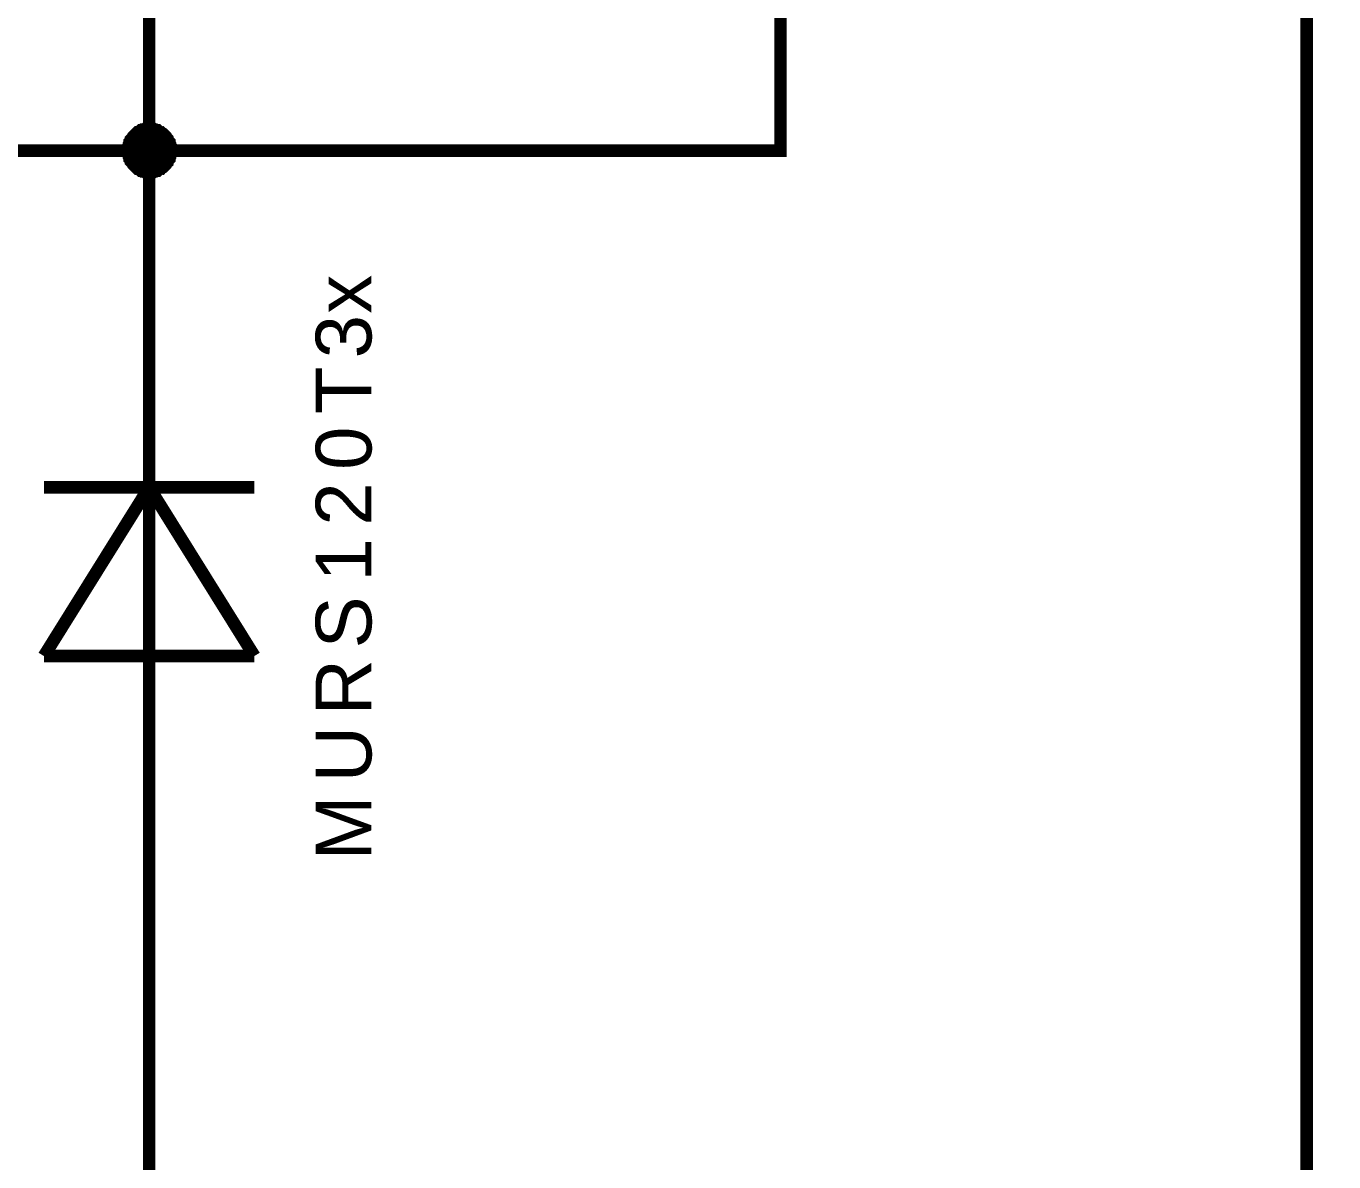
# Model space of a CAD drawing. Header units: millimetres. Extents: x -2024 to 917, y -725 to 13.
# Drawn here: x 449.16 to 480.22, y -225.3 to -198.33 of the extents above; entities that cross this region are included whole.
import ezdxf

# ---------------------------------------------------------------- set-up
doc = ezdxf.new("R2010")
doc.units = ezdxf.units.MM
doc.layers.add('Sheet', color=255, linetype='Continuous')
doc.styles.get("Standard").update_dxf_attribs({"font": 'arial.ttf'})

msp = doc.modelspace()

# ---------------------------------------------------------------- linework, layer by layer
at = {"layer": 'Sheet'}
for points, const_width in [([(447.085, -241.294), (479.575, -241.294), (479.575, -161.282)], 0.3), ([(467.078, -193.787), (467.078, -201.288), (452.083, -201.288), (452.083, -186.286)], 0.3), ([(451.587, -201.288), (451.587, -201.255), (451.587, -201.238), (451.587, -201.205), (451.603, -201.189), (451.603, -201.156), (451.603, -201.139), (451.62, -201.106), (451.62, -201.089), (451.636, -201.073), (451.653, -201.04), (451.653, -201.023), (451.669, -201.007), (451.686, -200.99), (451.703, -200.957), (451.719, -200.94), (451.736, -200.924), (451.752, -200.907), (451.769, -200.891), (451.785, -200.874), (451.802, -200.858), (451.818, -200.858), (451.851, -200.841), (451.868, -200.825), (451.885, -200.808), (451.918, -200.808), (451.934, -200.791), (451.951, -200.791), (451.984, -200.791), (452, -200.775), (452.034, -200.775), (452.05, -200.775), (452.083, -200.775)], 0.3), ([(451.587, -201.288), (451.587, -201.255), (451.587, -201.238), (451.587, -201.205), (451.603, -201.189), (451.603, -201.156), (451.603, -201.139), (451.62, -201.106), (451.62, -201.089), (451.636, -201.073), (451.653, -201.04), (451.653, -201.023), (451.669, -201.007), (451.686, -200.99), (451.703, -200.957), (451.719, -200.94), (451.736, -200.924), (451.752, -200.907), (451.769, -200.891), (451.785, -200.874), (451.802, -200.858), (451.818, -200.858), (451.851, -200.841), (451.868, -200.825), (451.885, -200.808), (451.918, -200.808), (451.934, -200.791), (451.951, -200.791), (451.984, -200.791), (452, -200.775), (452.034, -200.775), (452.05, -200.775), (452.083, -200.775)], 0.3), ([(451.587, -201.288), (451.587, -201.255), (451.587, -201.238), (451.587, -201.205), (451.603, -201.189), (451.603, -201.156), (451.603, -201.139), (451.62, -201.106), (451.62, -201.089), (451.636, -201.073), (451.653, -201.04), (451.653, -201.023), (451.669, -201.007), (451.686, -200.99), (451.703, -200.957), (451.719, -200.94), (451.736, -200.924), (451.752, -200.907), (451.769, -200.891), (451.785, -200.874), (451.802, -200.858), (451.818, -200.858), (451.851, -200.841), (451.868, -200.825), (451.885, -200.808), (451.918, -200.808), (451.934, -200.791), (451.951, -200.791), (451.984, -200.791), (452, -200.775), (452.034, -200.775), (452.05, -200.775), (452.083, -200.775)], 0.3), ([(451.587, -201.288), (451.587, -201.255), (451.587, -201.238), (451.587, -201.205), (451.603, -201.189), (451.603, -201.156), (451.603, -201.139), (451.62, -201.106), (451.62, -201.089), (451.636, -201.073), (451.653, -201.04), (451.653, -201.023), (451.669, -201.007), (451.686, -200.99), (451.703, -200.957), (451.719, -200.94), (451.736, -200.924), (451.752, -200.907), (451.769, -200.891), (451.785, -200.874), (451.802, -200.858), (451.818, -200.858), (451.851, -200.841), (451.868, -200.825), (451.885, -200.808), (451.918, -200.808), (451.934, -200.791), (451.951, -200.791), (451.984, -200.791), (452, -200.775), (452.034, -200.775), (452.05, -200.775), (452.083, -200.775)], 0.3), ([(451.587, -201.288), (451.587, -201.255), (451.587, -201.238), (451.587, -201.205), (451.603, -201.189), (451.603, -201.156), (451.603, -201.139), (451.62, -201.106), (451.62, -201.089), (451.636, -201.073), (451.653, -201.04), (451.653, -201.023), (451.669, -201.007), (451.686, -200.99), (451.703, -200.957), (451.719, -200.94), (451.736, -200.924), (451.752, -200.907), (451.769, -200.891), (451.785, -200.874), (451.802, -200.858), (451.818, -200.858), (451.851, -200.841), (451.868, -200.825), (451.885, -200.808), (451.918, -200.808), (451.934, -200.791), (451.951, -200.791), (451.984, -200.791), (452, -200.775), (452.034, -200.775), (452.05, -200.775), (452.083, -200.775)], 0.3), ([(451.587, -201.288), (451.587, -201.255), (451.587, -201.238), (451.587, -201.205), (451.603, -201.189), (451.603, -201.156), (451.603, -201.139), (451.62, -201.106), (451.62, -201.089), (451.636, -201.073), (451.653, -201.04), (451.653, -201.023), (451.669, -201.007), (451.686, -200.99), (451.703, -200.957), (451.719, -200.94), (451.736, -200.924), (451.752, -200.907), (451.769, -200.891), (451.785, -200.874), (451.802, -200.858), (451.818, -200.858), (451.851, -200.841), (451.868, -200.825), (451.885, -200.808), (451.918, -200.808), (451.934, -200.791), (451.951, -200.791), (451.984, -200.791), (452, -200.775), (452.034, -200.775), (452.05, -200.775), (452.083, -200.775)], 0.3), ([(452.083, -200.775), (452.083, -200.775)], 0.3), ([(452.083, -200.775), (452.116, -200.775), (452.133, -200.775), (452.166, -200.775), (452.182, -200.791), (452.216, -200.791), (452.232, -200.791), (452.265, -200.808), (452.282, -200.808), (452.298, -200.825), (452.331, -200.841), (452.348, -200.858), (452.365, -200.858), (452.381, -200.874), (452.414, -200.891), (452.431, -200.907), (452.447, -200.924), (452.464, -200.94), (452.48, -200.957), (452.497, -200.99), (452.514, -201.007), (452.514, -201.023), (452.53, -201.04), (452.547, -201.073), (452.563, -201.089), (452.563, -201.106), (452.58, -201.139), (452.58, -201.156), (452.58, -201.189), (452.596, -201.205), (452.596, -201.238), (452.596, -201.255), (452.596, -201.288)], 0.3), ([(452.083, -200.775), (452.083, -200.775)], 0.3), ([(452.083, -200.775), (452.116, -200.775), (452.133, -200.775), (452.166, -200.775), (452.182, -200.791), (452.216, -200.791), (452.232, -200.791), (452.265, -200.808), (452.282, -200.808), (452.298, -200.825), (452.331, -200.841), (452.348, -200.858), (452.365, -200.858), (452.381, -200.874), (452.414, -200.891), (452.431, -200.907), (452.447, -200.924), (452.464, -200.94), (452.48, -200.957), (452.497, -200.99), (452.514, -201.007), (452.514, -201.023), (452.53, -201.04), (452.547, -201.073), (452.563, -201.089), (452.563, -201.106), (452.58, -201.139), (452.58, -201.156), (452.58, -201.189), (452.596, -201.205), (452.596, -201.238), (452.596, -201.255), (452.596, -201.288)], 0.3), ([(452.083, -200.775), (452.083, -200.775)], 0.3), ([(452.083, -200.775), (452.116, -200.775), (452.133, -200.775), (452.166, -200.775), (452.182, -200.791), (452.216, -200.791), (452.232, -200.791), (452.265, -200.808), (452.282, -200.808), (452.298, -200.825), (452.331, -200.841), (452.348, -200.858), (452.365, -200.858), (452.381, -200.874), (452.414, -200.891), (452.431, -200.907), (452.447, -200.924), (452.464, -200.94), (452.48, -200.957), (452.497, -200.99), (452.514, -201.007), (452.514, -201.023), (452.53, -201.04), (452.547, -201.073), (452.563, -201.089), (452.563, -201.106), (452.58, -201.139), (452.58, -201.156), (452.58, -201.189), (452.596, -201.205), (452.596, -201.238), (452.596, -201.255), (452.596, -201.288)], 0.3), ([(452.083, -200.775), (452.083, -200.775)], 0.3), ([(452.083, -200.775), (452.116, -200.775), (452.133, -200.775), (452.166, -200.775), (452.182, -200.791), (452.216, -200.791), (452.232, -200.791), (452.265, -200.808), (452.282, -200.808), (452.298, -200.825), (452.331, -200.841), (452.348, -200.858), (452.365, -200.858), (452.381, -200.874), (452.414, -200.891), (452.431, -200.907), (452.447, -200.924), (452.464, -200.94), (452.48, -200.957), (452.497, -200.99), (452.514, -201.007), (452.514, -201.023), (452.53, -201.04), (452.547, -201.073), (452.563, -201.089), (452.563, -201.106), (452.58, -201.139), (452.58, -201.156), (452.58, -201.189), (452.596, -201.205), (452.596, -201.238), (452.596, -201.255), (452.596, -201.288)], 0.3), ([(452.083, -200.775), (452.083, -200.775)], 0.3), ([(452.083, -200.775), (452.116, -200.775), (452.133, -200.775), (452.166, -200.775), (452.182, -200.791), (452.216, -200.791), (452.232, -200.791), (452.265, -200.808), (452.282, -200.808), (452.298, -200.825), (452.331, -200.841), (452.348, -200.858), (452.365, -200.858), (452.381, -200.874), (452.414, -200.891), (452.431, -200.907), (452.447, -200.924), (452.464, -200.94), (452.48, -200.957), (452.497, -200.99), (452.514, -201.007), (452.514, -201.023), (452.53, -201.04), (452.547, -201.073), (452.563, -201.089), (452.563, -201.106), (452.58, -201.139), (452.58, -201.156), (452.58, -201.189), (452.596, -201.205), (452.596, -201.238), (452.596, -201.255), (452.596, -201.288)], 0.3), ([(452.083, -200.775), (452.083, -200.775)], 0.3), ([(452.083, -200.775), (452.116, -200.775), (452.133, -200.775), (452.166, -200.775), (452.182, -200.791), (452.216, -200.791), (452.232, -200.791), (452.265, -200.808), (452.282, -200.808), (452.298, -200.825), (452.331, -200.841), (452.348, -200.858), (452.365, -200.858), (452.381, -200.874), (452.414, -200.891), (452.431, -200.907), (452.447, -200.924), (452.464, -200.94), (452.48, -200.957), (452.497, -200.99), (452.514, -201.007), (452.514, -201.023), (452.53, -201.04), (452.547, -201.073), (452.563, -201.089), (452.563, -201.106), (452.58, -201.139), (452.58, -201.156), (452.58, -201.189), (452.596, -201.205), (452.596, -201.238), (452.596, -201.255), (452.596, -201.288)], 0.3), ([(451.587, -201.288), (451.587, -201.255), (451.587, -201.238), (451.587, -201.205), (451.603, -201.189), (451.603, -201.156), (451.603, -201.139), (451.62, -201.106), (451.62, -201.089), (451.636, -201.073), (451.653, -201.04), (451.653, -201.023), (451.669, -201.007), (451.686, -200.99), (451.703, -200.957), (451.719, -200.94), (451.736, -200.924), (451.752, -200.907), (451.769, -200.891), (451.785, -200.874), (451.802, -200.858), (451.818, -200.858), (451.851, -200.841), (451.868, -200.825), (451.885, -200.808), (451.918, -200.808), (451.934, -200.791), (451.951, -200.791), (451.984, -200.791), (452, -200.775), (452.034, -200.775), (452.05, -200.775), (452.083, -200.775)], 0.0991), ([(451.587, -201.288), (451.587, -201.255), (451.587, -201.238), (451.587, -201.205), (451.603, -201.189), (451.603, -201.156), (451.603, -201.139), (451.62, -201.106), (451.62, -201.089), (451.636, -201.073), (451.653, -201.04), (451.653, -201.023), (451.669, -201.007), (451.686, -200.99), (451.703, -200.957), (451.719, -200.94), (451.736, -200.924), (451.752, -200.907), (451.769, -200.891), (451.785, -200.874), (451.802, -200.858), (451.818, -200.858), (451.851, -200.841), (451.868, -200.825), (451.885, -200.808), (451.918, -200.808), (451.934, -200.791), (451.951, -200.791), (451.984, -200.791), (452, -200.775), (452.034, -200.775), (452.05, -200.775), (452.083, -200.775)], 0.0991), ([(451.587, -201.288), (451.587, -201.255), (451.587, -201.238), (451.587, -201.205), (451.603, -201.189), (451.603, -201.156), (451.603, -201.139), (451.62, -201.106), (451.62, -201.089), (451.636, -201.073), (451.653, -201.04), (451.653, -201.023), (451.669, -201.007), (451.686, -200.99), (451.703, -200.957), (451.719, -200.94), (451.736, -200.924), (451.752, -200.907), (451.769, -200.891), (451.785, -200.874), (451.802, -200.858), (451.818, -200.858), (451.851, -200.841), (451.868, -200.825), (451.885, -200.808), (451.918, -200.808), (451.934, -200.791), (451.951, -200.791), (451.984, -200.791), (452, -200.775), (452.034, -200.775), (452.05, -200.775), (452.083, -200.775)], 0.0991), ([(451.587, -201.288), (451.587, -201.255), (451.587, -201.238), (451.587, -201.205), (451.603, -201.189), (451.603, -201.156), (451.603, -201.139), (451.62, -201.106), (451.62, -201.089), (451.636, -201.073), (451.653, -201.04), (451.653, -201.023), (451.669, -201.007), (451.686, -200.99), (451.703, -200.957), (451.719, -200.94), (451.736, -200.924), (451.752, -200.907), (451.769, -200.891), (451.785, -200.874), (451.802, -200.858), (451.818, -200.858), (451.851, -200.841), (451.868, -200.825), (451.885, -200.808), (451.918, -200.808), (451.934, -200.791), (451.951, -200.791), (451.984, -200.791), (452, -200.775), (452.034, -200.775), (452.05, -200.775), (452.083, -200.775)], 0.0991), ([(451.587, -201.288), (451.587, -201.255), (451.587, -201.238), (451.587, -201.205), (451.603, -201.189), (451.603, -201.156), (451.603, -201.139), (451.62, -201.106), (451.62, -201.089), (451.636, -201.073), (451.653, -201.04), (451.653, -201.023), (451.669, -201.007), (451.686, -200.99), (451.703, -200.957), (451.719, -200.94), (451.736, -200.924), (451.752, -200.907), (451.769, -200.891), (451.785, -200.874), (451.802, -200.858), (451.818, -200.858), (451.851, -200.841), (451.868, -200.825), (451.885, -200.808), (451.918, -200.808), (451.934, -200.791), (451.951, -200.791), (451.984, -200.791), (452, -200.775), (452.034, -200.775), (452.05, -200.775), (452.083, -200.775)], 0.0991), ([(451.587, -201.288), (451.587, -201.255), (451.587, -201.238), (451.587, -201.205), (451.603, -201.189), (451.603, -201.156), (451.603, -201.139), (451.62, -201.106), (451.62, -201.089), (451.636, -201.073), (451.653, -201.04), (451.653, -201.023), (451.669, -201.007), (451.686, -200.99), (451.703, -200.957), (451.719, -200.94), (451.736, -200.924), (451.752, -200.907), (451.769, -200.891), (451.785, -200.874), (451.802, -200.858), (451.818, -200.858), (451.851, -200.841), (451.868, -200.825), (451.885, -200.808), (451.918, -200.808), (451.934, -200.791), (451.951, -200.791), (451.984, -200.791), (452, -200.775), (452.034, -200.775), (452.05, -200.775), (452.083, -200.775)], 0.0991), ([(452.083, -200.775), (452.083, -200.775)], 0.0991), ([(452.083, -200.775), (452.116, -200.775), (452.133, -200.775), (452.166, -200.775), (452.182, -200.791), (452.216, -200.791), (452.232, -200.791), (452.265, -200.808), (452.282, -200.808), (452.298, -200.825), (452.331, -200.841), (452.348, -200.858), (452.365, -200.858), (452.381, -200.874), (452.414, -200.891), (452.431, -200.907), (452.447, -200.924), (452.464, -200.94), (452.48, -200.957), (452.497, -200.99), (452.514, -201.007), (452.514, -201.023), (452.53, -201.04), (452.547, -201.073), (452.563, -201.089), (452.563, -201.106), (452.58, -201.139), (452.58, -201.156), (452.58, -201.189), (452.596, -201.205), (452.596, -201.238), (452.596, -201.255), (452.596, -201.288)], 0.0991), ([(452.083, -200.775), (452.083, -200.775)], 0.0991), ([(452.083, -200.775), (452.116, -200.775), (452.133, -200.775), (452.166, -200.775), (452.182, -200.791), (452.216, -200.791), (452.232, -200.791), (452.265, -200.808), (452.282, -200.808), (452.298, -200.825), (452.331, -200.841), (452.348, -200.858), (452.365, -200.858), (452.381, -200.874), (452.414, -200.891), (452.431, -200.907), (452.447, -200.924), (452.464, -200.94), (452.48, -200.957), (452.497, -200.99), (452.514, -201.007), (452.514, -201.023), (452.53, -201.04), (452.547, -201.073), (452.563, -201.089), (452.563, -201.106), (452.58, -201.139), (452.58, -201.156), (452.58, -201.189), (452.596, -201.205), (452.596, -201.238), (452.596, -201.255), (452.596, -201.288)], 0.0991), ([(452.083, -200.775), (452.083, -200.775)], 0.0991), ([(452.083, -200.775), (452.116, -200.775), (452.133, -200.775), (452.166, -200.775), (452.182, -200.791), (452.216, -200.791), (452.232, -200.791), (452.265, -200.808), (452.282, -200.808), (452.298, -200.825), (452.331, -200.841), (452.348, -200.858), (452.365, -200.858), (452.381, -200.874), (452.414, -200.891), (452.431, -200.907), (452.447, -200.924), (452.464, -200.94), (452.48, -200.957), (452.497, -200.99), (452.514, -201.007), (452.514, -201.023), (452.53, -201.04), (452.547, -201.073), (452.563, -201.089), (452.563, -201.106), (452.58, -201.139), (452.58, -201.156), (452.58, -201.189), (452.596, -201.205), (452.596, -201.238), (452.596, -201.255), (452.596, -201.288)], 0.0991), ([(452.083, -200.775), (452.083, -200.775)], 0.0991), ([(452.083, -200.775), (452.116, -200.775), (452.133, -200.775), (452.166, -200.775), (452.182, -200.791), (452.216, -200.791), (452.232, -200.791), (452.265, -200.808), (452.282, -200.808), (452.298, -200.825), (452.331, -200.841), (452.348, -200.858), (452.365, -200.858), (452.381, -200.874), (452.414, -200.891), (452.431, -200.907), (452.447, -200.924), (452.464, -200.94), (452.48, -200.957), (452.497, -200.99), (452.514, -201.007), (452.514, -201.023), (452.53, -201.04), (452.547, -201.073), (452.563, -201.089), (452.563, -201.106), (452.58, -201.139), (452.58, -201.156), (452.58, -201.189), (452.596, -201.205), (452.596, -201.238), (452.596, -201.255), (452.596, -201.288)], 0.0991), ([(452.083, -200.775), (452.083, -200.775)], 0.0991), ([(452.083, -200.775), (452.116, -200.775), (452.133, -200.775), (452.166, -200.775), (452.182, -200.791), (452.216, -200.791), (452.232, -200.791), (452.265, -200.808), (452.282, -200.808), (452.298, -200.825), (452.331, -200.841), (452.348, -200.858), (452.365, -200.858), (452.381, -200.874), (452.414, -200.891), (452.431, -200.907), (452.447, -200.924), (452.464, -200.94), (452.48, -200.957), (452.497, -200.99), (452.514, -201.007), (452.514, -201.023), (452.53, -201.04), (452.547, -201.073), (452.563, -201.089), (452.563, -201.106), (452.58, -201.139), (452.58, -201.156), (452.58, -201.189), (452.596, -201.205), (452.596, -201.238), (452.596, -201.255), (452.596, -201.288)], 0.0991), ([(452.083, -200.775), (452.083, -200.775)], 0.0991), ([(452.083, -200.775), (452.116, -200.775), (452.133, -200.775), (452.166, -200.775), (452.182, -200.791), (452.216, -200.791), (452.232, -200.791), (452.265, -200.808), (452.282, -200.808), (452.298, -200.825), (452.331, -200.841), (452.348, -200.858), (452.365, -200.858), (452.381, -200.874), (452.414, -200.891), (452.431, -200.907), (452.447, -200.924), (452.464, -200.94), (452.48, -200.957), (452.497, -200.99), (452.514, -201.007), (452.514, -201.023), (452.53, -201.04), (452.547, -201.073), (452.563, -201.089), (452.563, -201.106), (452.58, -201.139), (452.58, -201.156), (452.58, -201.189), (452.596, -201.205), (452.596, -201.238), (452.596, -201.255), (452.596, -201.288)], 0.0991), ([(452.083, -201.288), (447.085, -201.288)], 0.3), ([(452.083, -201.801), (452.05, -201.801), (452.034, -201.801), (452, -201.801), (451.984, -201.785), (451.951, -201.785), (451.934, -201.785), (451.918, -201.768), (451.885, -201.768), (451.868, -201.752), (451.851, -201.735), (451.818, -201.719), (451.802, -201.719), (451.785, -201.702), (451.769, -201.686), (451.752, -201.669), (451.736, -201.652), (451.719, -201.636), (451.703, -201.619), (451.686, -201.586), (451.669, -201.57), (451.653, -201.553), (451.653, -201.537), (451.636, -201.503), (451.62, -201.487), (451.62, -201.47), (451.603, -201.437), (451.603, -201.421), (451.603, -201.388), (451.587, -201.371), (451.587, -201.338), (451.587, -201.321), (451.587, -201.288)], 0.3), ([(451.587, -201.288), (451.587, -201.288)], 0.3), ([(452.083, -201.801), (452.05, -201.801), (452.034, -201.801), (452, -201.801), (451.984, -201.785), (451.951, -201.785), (451.934, -201.785), (451.918, -201.768), (451.885, -201.768), (451.868, -201.752), (451.851, -201.735), (451.818, -201.719), (451.802, -201.719), (451.785, -201.702), (451.769, -201.686), (451.752, -201.669), (451.736, -201.652), (451.719, -201.636), (451.703, -201.619), (451.686, -201.586), (451.669, -201.57), (451.653, -201.553), (451.653, -201.537), (451.636, -201.503), (451.62, -201.487), (451.62, -201.47), (451.603, -201.437), (451.603, -201.421), (451.603, -201.388), (451.587, -201.371), (451.587, -201.338), (451.587, -201.321), (451.587, -201.288)], 0.3), ([(451.587, -201.288), (451.587, -201.288)], 0.3), ([(452.083, -201.801), (452.05, -201.801), (452.034, -201.801), (452, -201.801), (451.984, -201.785), (451.951, -201.785), (451.934, -201.785), (451.918, -201.768), (451.885, -201.768), (451.868, -201.752), (451.851, -201.735), (451.818, -201.719), (451.802, -201.719), (451.785, -201.702), (451.769, -201.686), (451.752, -201.669), (451.736, -201.652), (451.719, -201.636), (451.703, -201.619), (451.686, -201.586), (451.669, -201.57), (451.653, -201.553), (451.653, -201.537), (451.636, -201.503), (451.62, -201.487), (451.62, -201.47), (451.603, -201.437), (451.603, -201.421), (451.603, -201.388), (451.587, -201.371), (451.587, -201.338), (451.587, -201.321), (451.587, -201.288)], 0.3), ([(451.587, -201.288), (451.587, -201.288)], 0.3), ([(452.083, -201.801), (452.05, -201.801), (452.034, -201.801), (452, -201.801), (451.984, -201.785), (451.951, -201.785), (451.934, -201.785), (451.918, -201.768), (451.885, -201.768), (451.868, -201.752), (451.851, -201.735), (451.818, -201.719), (451.802, -201.719), (451.785, -201.702), (451.769, -201.686), (451.752, -201.669), (451.736, -201.652), (451.719, -201.636), (451.703, -201.619), (451.686, -201.586), (451.669, -201.57), (451.653, -201.553), (451.653, -201.537), (451.636, -201.503), (451.62, -201.487), (451.62, -201.47), (451.603, -201.437), (451.603, -201.421), (451.603, -201.388), (451.587, -201.371), (451.587, -201.338), (451.587, -201.321), (451.587, -201.288)], 0.3), ([(451.587, -201.288), (451.587, -201.288)], 0.3), ([(452.083, -201.801), (452.05, -201.801), (452.034, -201.801), (452, -201.801), (451.984, -201.785), (451.951, -201.785), (451.934, -201.785), (451.918, -201.768), (451.885, -201.768), (451.868, -201.752), (451.851, -201.735), (451.818, -201.719), (451.802, -201.719), (451.785, -201.702), (451.769, -201.686), (451.752, -201.669), (451.736, -201.652), (451.719, -201.636), (451.703, -201.619), (451.686, -201.586), (451.669, -201.57), (451.653, -201.553), (451.653, -201.537), (451.636, -201.503), (451.62, -201.487), (451.62, -201.47), (451.603, -201.437), (451.603, -201.421), (451.603, -201.388), (451.587, -201.371), (451.587, -201.338), (451.587, -201.321), (451.587, -201.288)], 0.3), ([(451.587, -201.288), (451.587, -201.288)], 0.3), ([(452.083, -201.801), (452.05, -201.801), (452.034, -201.801), (452, -201.801), (451.984, -201.785), (451.951, -201.785), (451.934, -201.785), (451.918, -201.768), (451.885, -201.768), (451.868, -201.752), (451.851, -201.735), (451.818, -201.719), (451.802, -201.719), (451.785, -201.702), (451.769, -201.686), (451.752, -201.669), (451.736, -201.652), (451.719, -201.636), (451.703, -201.619), (451.686, -201.586), (451.669, -201.57), (451.653, -201.553), (451.653, -201.537), (451.636, -201.503), (451.62, -201.487), (451.62, -201.47), (451.603, -201.437), (451.603, -201.421), (451.603, -201.388), (451.587, -201.371), (451.587, -201.338), (451.587, -201.321), (451.587, -201.288)], 0.3), ([(451.587, -201.288), (451.587, -201.288)], 0.3), ([(452.083, -201.801), (452.05, -201.801), (452.034, -201.801), (452, -201.801), (451.984, -201.785), (451.951, -201.785), (451.934, -201.785), (451.918, -201.768), (451.885, -201.768), (451.868, -201.752), (451.851, -201.735), (451.818, -201.719), (451.802, -201.719), (451.785, -201.702), (451.769, -201.686), (451.752, -201.669), (451.736, -201.652), (451.719, -201.636), (451.703, -201.619), (451.686, -201.586), (451.669, -201.57), (451.653, -201.553), (451.653, -201.537), (451.636, -201.503), (451.62, -201.487), (451.62, -201.47), (451.603, -201.437), (451.603, -201.421), (451.603, -201.388), (451.587, -201.371), (451.587, -201.338), (451.587, -201.321), (451.587, -201.288)], 0.0991), ([(451.587, -201.288), (451.587, -201.288)], 0.0991), ([(452.083, -201.801), (452.05, -201.801), (452.034, -201.801), (452, -201.801), (451.984, -201.785), (451.951, -201.785), (451.934, -201.785), (451.918, -201.768), (451.885, -201.768), (451.868, -201.752), (451.851, -201.735), (451.818, -201.719), (451.802, -201.719), (451.785, -201.702), (451.769, -201.686), (451.752, -201.669), (451.736, -201.652), (451.719, -201.636), (451.703, -201.619), (451.686, -201.586), (451.669, -201.57), (451.653, -201.553), (451.653, -201.537), (451.636, -201.503), (451.62, -201.487), (451.62, -201.47), (451.603, -201.437), (451.603, -201.421), (451.603, -201.388), (451.587, -201.371), (451.587, -201.338), (451.587, -201.321), (451.587, -201.288)], 0.0991), ([(451.587, -201.288), (451.587, -201.288)], 0.0991), ([(452.083, -201.801), (452.05, -201.801), (452.034, -201.801), (452, -201.801), (451.984, -201.785), (451.951, -201.785), (451.934, -201.785), (451.918, -201.768), (451.885, -201.768), (451.868, -201.752), (451.851, -201.735), (451.818, -201.719), (451.802, -201.719), (451.785, -201.702), (451.769, -201.686), (451.752, -201.669), (451.736, -201.652), (451.719, -201.636), (451.703, -201.619), (451.686, -201.586), (451.669, -201.57), (451.653, -201.553), (451.653, -201.537), (451.636, -201.503), (451.62, -201.487), (451.62, -201.47), (451.603, -201.437), (451.603, -201.421), (451.603, -201.388), (451.587, -201.371), (451.587, -201.338), (451.587, -201.321), (451.587, -201.288)], 0.0991), ([(451.587, -201.288), (451.587, -201.288)], 0.0991), ([(452.083, -201.801), (452.05, -201.801), (452.034, -201.801), (452, -201.801), (451.984, -201.785), (451.951, -201.785), (451.934, -201.785), (451.918, -201.768), (451.885, -201.768), (451.868, -201.752), (451.851, -201.735), (451.818, -201.719), (451.802, -201.719), (451.785, -201.702), (451.769, -201.686), (451.752, -201.669), (451.736, -201.652), (451.719, -201.636), (451.703, -201.619), (451.686, -201.586), (451.669, -201.57), (451.653, -201.553), (451.653, -201.537), (451.636, -201.503), (451.62, -201.487), (451.62, -201.47), (451.603, -201.437), (451.603, -201.421), (451.603, -201.388), (451.587, -201.371), (451.587, -201.338), (451.587, -201.321), (451.587, -201.288)], 0.0991), ([(451.587, -201.288), (451.587, -201.288)], 0.0991), ([(452.083, -201.801), (452.05, -201.801), (452.034, -201.801), (452, -201.801), (451.984, -201.785), (451.951, -201.785), (451.934, -201.785), (451.918, -201.768), (451.885, -201.768), (451.868, -201.752), (451.851, -201.735), (451.818, -201.719), (451.802, -201.719), (451.785, -201.702), (451.769, -201.686), (451.752, -201.669), (451.736, -201.652), (451.719, -201.636), (451.703, -201.619), (451.686, -201.586), (451.669, -201.57), (451.653, -201.553), (451.653, -201.537), (451.636, -201.503), (451.62, -201.487), (451.62, -201.47), (451.603, -201.437), (451.603, -201.421), (451.603, -201.388), (451.587, -201.371), (451.587, -201.338), (451.587, -201.321), (451.587, -201.288)], 0.0991), ([(451.587, -201.288), (451.587, -201.288)], 0.0991), ([(452.083, -201.801), (452.05, -201.801), (452.034, -201.801), (452, -201.801), (451.984, -201.785), (451.951, -201.785), (451.934, -201.785), (451.918, -201.768), (451.885, -201.768), (451.868, -201.752), (451.851, -201.735), (451.818, -201.719), (451.802, -201.719), (451.785, -201.702), (451.769, -201.686), (451.752, -201.669), (451.736, -201.652), (451.719, -201.636), (451.703, -201.619), (451.686, -201.586), (451.669, -201.57), (451.653, -201.553), (451.653, -201.537), (451.636, -201.503), (451.62, -201.487), (451.62, -201.47), (451.603, -201.437), (451.603, -201.421), (451.603, -201.388), (451.587, -201.371), (451.587, -201.338), (451.587, -201.321), (451.587, -201.288)], 0.0991), ([(451.587, -201.288), (451.587, -201.288)], 0.0991), ([(452.596, -201.288), (452.596, -201.321), (452.596, -201.338), (452.596, -201.371), (452.58, -201.388), (452.58, -201.421), (452.58, -201.437), (452.563, -201.47), (452.563, -201.487), (452.547, -201.503), (452.53, -201.537), (452.514, -201.553), (452.514, -201.57), (452.497, -201.586), (452.48, -201.619), (452.464, -201.636), (452.447, -201.652), (452.431, -201.669), (452.414, -201.686), (452.381, -201.702), (452.365, -201.719), (452.348, -201.719), (452.331, -201.735), (452.298, -201.752), (452.282, -201.768), (452.265, -201.768), (452.232, -201.785), (452.216, -201.785), (452.182, -201.785), (452.166, -201.801), (452.133, -201.801), (452.116, -201.801), (452.083, -201.801)], 0.3), ([(452.596, -201.288), (452.596, -201.321), (452.596, -201.338), (452.596, -201.371), (452.58, -201.388), (452.58, -201.421), (452.58, -201.437), (452.563, -201.47), (452.563, -201.487), (452.547, -201.503), (452.53, -201.537), (452.514, -201.553), (452.514, -201.57), (452.497, -201.586), (452.48, -201.619), (452.464, -201.636), (452.447, -201.652), (452.431, -201.669), (452.414, -201.686), (452.381, -201.702), (452.365, -201.719), (452.348, -201.719), (452.331, -201.735), (452.298, -201.752), (452.282, -201.768), (452.265, -201.768), (452.232, -201.785), (452.216, -201.785), (452.182, -201.785), (452.166, -201.801), (452.133, -201.801), (452.116, -201.801), (452.083, -201.801)], 0.3), ([(452.083, -206.289), (452.083, -201.288)], 0.3), ([(452.596, -201.288), (452.596, -201.321), (452.596, -201.338), (452.596, -201.371), (452.58, -201.388), (452.58, -201.421), (452.58, -201.437), (452.563, -201.47), (452.563, -201.487), (452.547, -201.503), (452.53, -201.537), (452.514, -201.553), (452.514, -201.57), (452.497, -201.586), (452.48, -201.619), (452.464, -201.636), (452.447, -201.652), (452.431, -201.669), (452.414, -201.686), (452.381, -201.702), (452.365, -201.719), (452.348, -201.719), (452.331, -201.735), (452.298, -201.752), (452.282, -201.768), (452.265, -201.768), (452.232, -201.785), (452.216, -201.785), (452.182, -201.785), (452.166, -201.801), (452.133, -201.801), (452.116, -201.801), (452.083, -201.801)], 0.3), ([(452.596, -201.288), (452.596, -201.321), (452.596, -201.338), (452.596, -201.371), (452.58, -201.388), (452.58, -201.421), (452.58, -201.437), (452.563, -201.47), (452.563, -201.487), (452.547, -201.503), (452.53, -201.537), (452.514, -201.553), (452.514, -201.57), (452.497, -201.586), (452.48, -201.619), (452.464, -201.636), (452.447, -201.652), (452.431, -201.669), (452.414, -201.686), (452.381, -201.702), (452.365, -201.719), (452.348, -201.719), (452.331, -201.735), (452.298, -201.752), (452.282, -201.768), (452.265, -201.768), (452.232, -201.785), (452.216, -201.785), (452.182, -201.785), (452.166, -201.801), (452.133, -201.801), (452.116, -201.801), (452.083, -201.801)], 0.3), ([(452.596, -201.288), (452.596, -201.321), (452.596, -201.338), (452.596, -201.371), (452.58, -201.388), (452.58, -201.421), (452.58, -201.437), (452.563, -201.47), (452.563, -201.487), (452.547, -201.503), (452.53, -201.537), (452.514, -201.553), (452.514, -201.57), (452.497, -201.586), (452.48, -201.619), (452.464, -201.636), (452.447, -201.652), (452.431, -201.669), (452.414, -201.686), (452.381, -201.702), (452.365, -201.719), (452.348, -201.719), (452.331, -201.735), (452.298, -201.752), (452.282, -201.768), (452.265, -201.768), (452.232, -201.785), (452.216, -201.785), (452.182, -201.785), (452.166, -201.801), (452.133, -201.801), (452.116, -201.801), (452.083, -201.801)], 0.3), ([(452.596, -201.288), (452.596, -201.321), (452.596, -201.338), (452.596, -201.371), (452.58, -201.388), (452.58, -201.421), (452.58, -201.437), (452.563, -201.47), (452.563, -201.487), (452.547, -201.503), (452.53, -201.537), (452.514, -201.553), (452.514, -201.57), (452.497, -201.586), (452.48, -201.619), (452.464, -201.636), (452.447, -201.652), (452.431, -201.669), (452.414, -201.686), (452.381, -201.702), (452.365, -201.719), (452.348, -201.719), (452.331, -201.735), (452.298, -201.752), (452.282, -201.768), (452.265, -201.768), (452.232, -201.785), (452.216, -201.785), (452.182, -201.785), (452.166, -201.801), (452.133, -201.801), (452.116, -201.801), (452.083, -201.801)], 0.3), ([(452.596, -201.288), (452.596, -201.321), (452.596, -201.338), (452.596, -201.371), (452.58, -201.388), (452.58, -201.421), (452.58, -201.437), (452.563, -201.47), (452.563, -201.487), (452.547, -201.503), (452.53, -201.537), (452.514, -201.553), (452.514, -201.57), (452.497, -201.586), (452.48, -201.619), (452.464, -201.636), (452.447, -201.652), (452.431, -201.669), (452.414, -201.686), (452.381, -201.702), (452.365, -201.719), (452.348, -201.719), (452.331, -201.735), (452.298, -201.752), (452.282, -201.768), (452.265, -201.768), (452.232, -201.785), (452.216, -201.785), (452.182, -201.785), (452.166, -201.801), (452.133, -201.801), (452.116, -201.801), (452.083, -201.801)], 0.0991), ([(452.596, -201.288), (452.596, -201.321), (452.596, -201.338), (452.596, -201.371), (452.58, -201.388), (452.58, -201.421), (452.58, -201.437), (452.563, -201.47), (452.563, -201.487), (452.547, -201.503), (452.53, -201.537), (452.514, -201.553), (452.514, -201.57), (452.497, -201.586), (452.48, -201.619), (452.464, -201.636), (452.447, -201.652), (452.431, -201.669), (452.414, -201.686), (452.381, -201.702), (452.365, -201.719), (452.348, -201.719), (452.331, -201.735), (452.298, -201.752), (452.282, -201.768), (452.265, -201.768), (452.232, -201.785), (452.216, -201.785), (452.182, -201.785), (452.166, -201.801), (452.133, -201.801), (452.116, -201.801), (452.083, -201.801)], 0.0991), ([(452.596, -201.288), (452.596, -201.321), (452.596, -201.338), (452.596, -201.371), (452.58, -201.388), (452.58, -201.421), (452.58, -201.437), (452.563, -201.47), (452.563, -201.487), (452.547, -201.503), (452.53, -201.537), (452.514, -201.553), (452.514, -201.57), (452.497, -201.586), (452.48, -201.619), (452.464, -201.636), (452.447, -201.652), (452.431, -201.669), (452.414, -201.686), (452.381, -201.702), (452.365, -201.719), (452.348, -201.719), (452.331, -201.735), (452.298, -201.752), (452.282, -201.768), (452.265, -201.768), (452.232, -201.785), (452.216, -201.785), (452.182, -201.785), (452.166, -201.801), (452.133, -201.801), (452.116, -201.801), (452.083, -201.801)], 0.0991), ([(452.596, -201.288), (452.596, -201.321), (452.596, -201.338), (452.596, -201.371), (452.58, -201.388), (452.58, -201.421), (452.58, -201.437), (452.563, -201.47), (452.563, -201.487), (452.547, -201.503), (452.53, -201.537), (452.514, -201.553), (452.514, -201.57), (452.497, -201.586), (452.48, -201.619), (452.464, -201.636), (452.447, -201.652), (452.431, -201.669), (452.414, -201.686), (452.381, -201.702), (452.365, -201.719), (452.348, -201.719), (452.331, -201.735), (452.298, -201.752), (452.282, -201.768), (452.265, -201.768), (452.232, -201.785), (452.216, -201.785), (452.182, -201.785), (452.166, -201.801), (452.133, -201.801), (452.116, -201.801), (452.083, -201.801)], 0.0991), ([(452.596, -201.288), (452.596, -201.321), (452.596, -201.338), (452.596, -201.371), (452.58, -201.388), (452.58, -201.421), (452.58, -201.437), (452.563, -201.47), (452.563, -201.487), (452.547, -201.503), (452.53, -201.537), (452.514, -201.553), (452.514, -201.57), (452.497, -201.586), (452.48, -201.619), (452.464, -201.636), (452.447, -201.652), (452.431, -201.669), (452.414, -201.686), (452.381, -201.702), (452.365, -201.719), (452.348, -201.719), (452.331, -201.735), (452.298, -201.752), (452.282, -201.768), (452.265, -201.768), (452.232, -201.785), (452.216, -201.785), (452.182, -201.785), (452.166, -201.801), (452.133, -201.801), (452.116, -201.801), (452.083, -201.801)], 0.0991), ([(452.596, -201.288), (452.596, -201.321), (452.596, -201.338), (452.596, -201.371), (452.58, -201.388), (452.58, -201.421), (452.58, -201.437), (452.563, -201.47), (452.563, -201.487), (452.547, -201.503), (452.53, -201.537), (452.514, -201.553), (452.514, -201.57), (452.497, -201.586), (452.48, -201.619), (452.464, -201.636), (452.447, -201.652), (452.431, -201.669), (452.414, -201.686), (452.381, -201.702), (452.365, -201.719), (452.348, -201.719), (452.331, -201.735), (452.298, -201.752), (452.282, -201.768), (452.265, -201.768), (452.232, -201.785), (452.216, -201.785), (452.182, -201.785), (452.166, -201.801), (452.133, -201.801), (452.116, -201.801), (452.083, -201.801)], 0.0991), ([(452.596, -201.288), (452.596, -201.288), (452.596, -201.288), (452.596, -201.288), (452.596, -201.288), (452.596, -201.288), (452.596, -201.288), (452.596, -201.288), (452.596, -201.288), (452.596, -201.288), (452.596, -201.288), (452.596, -201.288), (452.596, -201.288), (452.596, -201.288), (452.596, -201.288), (452.596, -201.288), (452.596, -201.288), (452.596, -201.288), (452.596, -201.288), (452.596, -201.288), (452.596, -201.288), (452.596, -201.288), (452.596, -201.288), (452.596, -201.288), (452.596, -201.288), (452.596, -201.288), (452.596, -201.288), (452.596, -201.288), (452.596, -201.288), (452.596, -201.288), (452.596, -201.288), (452.596, -201.288), (452.596, -201.288)], 0.3), ([(452.596, -201.288), (452.596, -201.288)], 0.3), ([(452.596, -201.288), (452.596, -201.288), (452.596, -201.288), (452.596, -201.288), (452.596, -201.288), (452.596, -201.288), (452.596, -201.288), (452.596, -201.288), (452.596, -201.288), (452.596, -201.288), (452.596, -201.288), (452.596, -201.288), (452.596, -201.288), (452.596, -201.288), (452.596, -201.288), (452.596, -201.288), (452.596, -201.288), (452.596, -201.288), (452.596, -201.288), (452.596, -201.288), (452.596, -201.288), (452.596, -201.288), (452.596, -201.288), (452.596, -201.288), (452.596, -201.288), (452.596, -201.288), (452.596, -201.288), (452.596, -201.288), (452.596, -201.288), (452.596, -201.288), (452.596, -201.288), (452.596, -201.288), (452.596, -201.288)], 0.3), ([(452.596, -201.288), (452.596, -201.288)], 0.3), ([(452.596, -201.288), (452.596, -201.288), (452.596, -201.288), (452.596, -201.288), (452.596, -201.288), (452.596, -201.288), (452.596, -201.288), (452.596, -201.288), (452.596, -201.288), (452.596, -201.288), (452.596, -201.288), (452.596, -201.288), (452.596, -201.288), (452.596, -201.288), (452.596, -201.288), (452.596, -201.288), (452.596, -201.288), (452.596, -201.288), (452.596, -201.288), (452.596, -201.288), (452.596, -201.288), (452.596, -201.288), (452.596, -201.288), (452.596, -201.288), (452.596, -201.288), (452.596, -201.288), (452.596, -201.288), (452.596, -201.288), (452.596, -201.288), (452.596, -201.288), (452.596, -201.288), (452.596, -201.288), (452.596, -201.288)], 0.3), ([(452.596, -201.288), (452.596, -201.288)], 0.3), ([(452.596, -201.288), (452.596, -201.288), (452.596, -201.288), (452.596, -201.288), (452.596, -201.288), (452.596, -201.288), (452.596, -201.288), (452.596, -201.288), (452.596, -201.288), (452.596, -201.288), (452.596, -201.288), (452.596, -201.288), (452.596, -201.288), (452.596, -201.288), (452.596, -201.288), (452.596, -201.288), (452.596, -201.288), (452.596, -201.288), (452.596, -201.288), (452.596, -201.288), (452.596, -201.288), (452.596, -201.288), (452.596, -201.288), (452.596, -201.288), (452.596, -201.288), (452.596, -201.288), (452.596, -201.288), (452.596, -201.288), (452.596, -201.288), (452.596, -201.288), (452.596, -201.288), (452.596, -201.288), (452.596, -201.288)], 0.3), ([(452.596, -201.288), (452.596, -201.288)], 0.3), ([(452.596, -201.288), (452.596, -201.288), (452.596, -201.288), (452.596, -201.288), (452.596, -201.288), (452.596, -201.288), (452.596, -201.288), (452.596, -201.288), (452.596, -201.288), (452.596, -201.288), (452.596, -201.288), (452.596, -201.288), (452.596, -201.288), (452.596, -201.288), (452.596, -201.288), (452.596, -201.288), (452.596, -201.288), (452.596, -201.288), (452.596, -201.288), (452.596, -201.288), (452.596, -201.288), (452.596, -201.288), (452.596, -201.288), (452.596, -201.288), (452.596, -201.288), (452.596, -201.288), (452.596, -201.288), (452.596, -201.288), (452.596, -201.288), (452.596, -201.288), (452.596, -201.288), (452.596, -201.288), (452.596, -201.288)], 0.3), ([(452.596, -201.288), (452.596, -201.288)], 0.3), ([(452.596, -201.288), (452.596, -201.288), (452.596, -201.288), (452.596, -201.288), (452.596, -201.288), (452.596, -201.288), (452.596, -201.288), (452.596, -201.288), (452.596, -201.288), (452.596, -201.288), (452.596, -201.288), (452.596, -201.288), (452.596, -201.288), (452.596, -201.288), (452.596, -201.288), (452.596, -201.288), (452.596, -201.288), (452.596, -201.288), (452.596, -201.288), (452.596, -201.288), (452.596, -201.288), (452.596, -201.288), (452.596, -201.288), (452.596, -201.288), (452.596, -201.288), (452.596, -201.288), (452.596, -201.288), (452.596, -201.288), (452.596, -201.288), (452.596, -201.288), (452.596, -201.288), (452.596, -201.288), (452.596, -201.288)], 0.3), ([(452.596, -201.288), (452.596, -201.288)], 0.3), ([(452.596, -201.288), (452.596, -201.288), (452.596, -201.288), (452.596, -201.288), (452.596, -201.288), (452.596, -201.288), (452.596, -201.288), (452.596, -201.288), (452.596, -201.288), (452.596, -201.288), (452.596, -201.288), (452.596, -201.288), (452.596, -201.288), (452.596, -201.288), (452.596, -201.288), (452.596, -201.288), (452.596, -201.288), (452.596, -201.288), (452.596, -201.288), (452.596, -201.288), (452.596, -201.288), (452.596, -201.288), (452.596, -201.288), (452.596, -201.288), (452.596, -201.288), (452.596, -201.288), (452.596, -201.288), (452.596, -201.288), (452.596, -201.288), (452.596, -201.288), (452.596, -201.288), (452.596, -201.288), (452.596, -201.288)], 0.0991), ([(452.596, -201.288), (452.596, -201.288)], 0.0991), ([(452.596, -201.288), (452.596, -201.288), (452.596, -201.288), (452.596, -201.288), (452.596, -201.288), (452.596, -201.288), (452.596, -201.288), (452.596, -201.288), (452.596, -201.288), (452.596, -201.288), (452.596, -201.288), (452.596, -201.288), (452.596, -201.288), (452.596, -201.288), (452.596, -201.288), (452.596, -201.288), (452.596, -201.288), (452.596, -201.288), (452.596, -201.288), (452.596, -201.288), (452.596, -201.288), (452.596, -201.288), (452.596, -201.288), (452.596, -201.288), (452.596, -201.288), (452.596, -201.288), (452.596, -201.288), (452.596, -201.288), (452.596, -201.288), (452.596, -201.288), (452.596, -201.288), (452.596, -201.288), (452.596, -201.288)], 0.0991), ([(452.596, -201.288), (452.596, -201.288)], 0.0991), ([(452.596, -201.288), (452.596, -201.288), (452.596, -201.288), (452.596, -201.288), (452.596, -201.288), (452.596, -201.288), (452.596, -201.288), (452.596, -201.288), (452.596, -201.288), (452.596, -201.288), (452.596, -201.288), (452.596, -201.288), (452.596, -201.288), (452.596, -201.288), (452.596, -201.288), (452.596, -201.288), (452.596, -201.288), (452.596, -201.288), (452.596, -201.288), (452.596, -201.288), (452.596, -201.288), (452.596, -201.288), (452.596, -201.288), (452.596, -201.288), (452.596, -201.288), (452.596, -201.288), (452.596, -201.288), (452.596, -201.288), (452.596, -201.288), (452.596, -201.288), (452.596, -201.288), (452.596, -201.288), (452.596, -201.288)], 0.0991), ([(452.596, -201.288), (452.596, -201.288)], 0.0991), ([(452.596, -201.288), (452.596, -201.288), (452.596, -201.288), (452.596, -201.288), (452.596, -201.288), (452.596, -201.288), (452.596, -201.288), (452.596, -201.288), (452.596, -201.288), (452.596, -201.288), (452.596, -201.288), (452.596, -201.288), (452.596, -201.288), (452.596, -201.288), (452.596, -201.288), (452.596, -201.288), (452.596, -201.288), (452.596, -201.288), (452.596, -201.288), (452.596, -201.288), (452.596, -201.288), (452.596, -201.288), (452.596, -201.288), (452.596, -201.288), (452.596, -201.288), (452.596, -201.288), (452.596, -201.288), (452.596, -201.288), (452.596, -201.288), (452.596, -201.288), (452.596, -201.288), (452.596, -201.288), (452.596, -201.288)], 0.0991), ([(452.596, -201.288), (452.596, -201.288)], 0.0991), ([(452.596, -201.288), (452.596, -201.288), (452.596, -201.288), (452.596, -201.288), (452.596, -201.288), (452.596, -201.288), (452.596, -201.288), (452.596, -201.288), (452.596, -201.288), (452.596, -201.288), (452.596, -201.288), (452.596, -201.288), (452.596, -201.288), (452.596, -201.288), (452.596, -201.288), (452.596, -201.288), (452.596, -201.288), (452.596, -201.288), (452.596, -201.288), (452.596, -201.288), (452.596, -201.288), (452.596, -201.288), (452.596, -201.288), (452.596, -201.288), (452.596, -201.288), (452.596, -201.288), (452.596, -201.288), (452.596, -201.288), (452.596, -201.288), (452.596, -201.288), (452.596, -201.288), (452.596, -201.288), (452.596, -201.288)], 0.0991), ([(452.596, -201.288), (452.596, -201.288)], 0.0991), ([(452.596, -201.288), (452.596, -201.288), (452.596, -201.288), (452.596, -201.288), (452.596, -201.288), (452.596, -201.288), (452.596, -201.288), (452.596, -201.288), (452.596, -201.288), (452.596, -201.288), (452.596, -201.288), (452.596, -201.288), (452.596, -201.288), (452.596, -201.288), (452.596, -201.288), (452.596, -201.288), (452.596, -201.288), (452.596, -201.288), (452.596, -201.288), (452.596, -201.288), (452.596, -201.288), (452.596, -201.288), (452.596, -201.288), (452.596, -201.288), (452.596, -201.288), (452.596, -201.288), (452.596, -201.288), (452.596, -201.288), (452.596, -201.288), (452.596, -201.288), (452.596, -201.288), (452.596, -201.288), (452.596, -201.288)], 0.0991), ([(452.596, -201.288), (452.596, -201.288)], 0.0991), ([(452.083, -208.789), (452.083, -206.289)], 0.3), ([(452.083, -213.79), (452.083, -208.789)], 0.3), ([(452.083, -209.286), (449.584, -213.293)], 0.3), ([(449.584, -209.286), (454.582, -209.286)], 0.3), ([(454.582, -213.293), (452.083, -209.286)], 0.3), ([(449.584, -213.293), (454.582, -213.293)], 0.3), ([(452.083, -213.79), (452.083, -216.29)], 0.3), ([(452.083, -216.29), (452.083, -246.295), (597.021, -246.295)], 0.3)]:
    msp.add_lwpolyline(points, dxfattribs=dict(at, const_width=const_width))
at = {"layer": 'Sheet', "const_width": 0.508}
msp.add_lwpolyline([(451.835, -201.282, 1), (452.343, -201.282, 1)], format="xyb", close=True, dxfattribs=at)

# ---------------------------------------------------------------- texts
at = {"layer": 'Sheet'}
for s, p in [('x', (457.363, -205.163)), ('3', (457.363, -206.223)), ('T', (457.363, -207.547)), ('0', (457.363, -208.872)), ('2', (457.363, -210.197)), ('1', (457.363, -211.522)), ('S', (457.363, -213.111)), ('R', (457.363, -214.701)), ('U', (457.363, -216.29)), ('M', (457.363, -218.145))]:
    msp.add_text(s, height=1.325, rotation=90, dxfattribs=at).set_placement(p)

doc.saveas('drawing.dxf')
